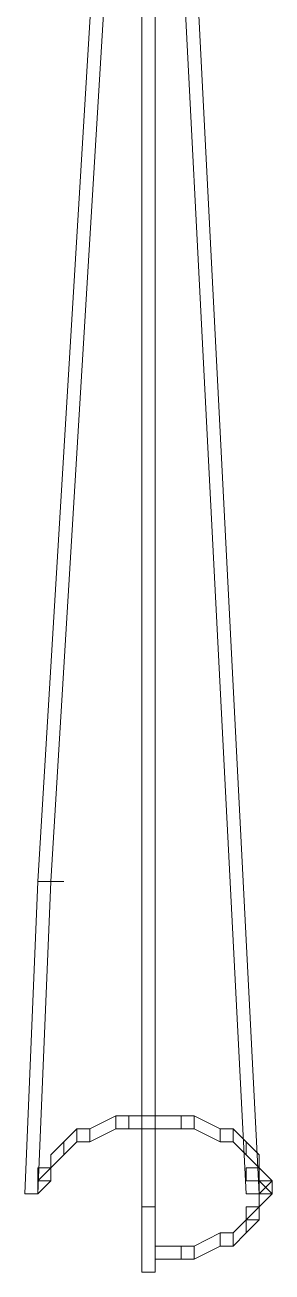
# Model space of a CAD drawing. Header units: metres. Extents: x 506356 to 510922, y 2246675 to 2251661.
# Drawn here: x 510220.8 to 510258.8, y 2250036 to 2250227.5 of the extents above; entities that cross this region are included whole.
import ezdxf

# ---------------------------------------------------------------- set-up
doc = ezdxf.new("R2010")
doc.units = ezdxf.units.M
doc.header["$LTSCALE"] = 4
doc.layers.add('62', color=7, linetype='Continuous', lineweight=13)

msp = doc.modelspace()

# ---------------------------------------------------------------- linework, layer by layer
at = {"layer": '62'}
for points in [[(510240.78, 2250359.98), (510240.78, 2250057.98), (510236.78, 2250057.98), (510234.78, 2250057.98), (510230.78, 2250055.98), (510228.78, 2250055.98), (510226.78, 2250053.98), (510224.78, 2250051.98), (510224.78, 2250049.98), (510222.78, 2250047.98), (510224.78, 2250095.98)], [(510238.78, 2250359.98), (510222.78, 2250095.98), (510224.78, 2250095.98), (510240.78, 2250359.98)], [(510238.78, 2250057.98), (510238.78, 2250359.98), (510240.78, 2250359.98), (510240.78, 2250057.98)], [(510238.78, 2250359.98), (510254.78, 2250047.98), (510256.78, 2250047.98), (510240.78, 2250359.98)], [(510222.78, 2250095.98), (510220.78, 2250047.98), (510222.78, 2250047.98), (510224.78, 2250095.98)], [(510230.78, 2250057.98), (510234.78, 2250059.98), (510234.78, 2250057.98), (510230.78, 2250055.98)], [(510234.78, 2250059.98), (510236.78, 2250059.98), (510236.78, 2250057.98), (510234.78, 2250057.98)], [(510236.78, 2250059.98), (510240.78, 2250059.98), (510240.78, 2250057.98), (510236.78, 2250057.98)], [(510244.78, 2250059.98), (510240.78, 2250059.98), (510240.78, 2250057.98), (510244.78, 2250057.98)], [(510246.78, 2250059.98), (510244.78, 2250059.98), (510244.78, 2250057.98), (510246.78, 2250057.98)], [(510250.78, 2250057.98), (510246.78, 2250059.98), (510246.78, 2250057.98), (510250.78, 2250055.98)], [(510226.78, 2250055.98), (510228.78, 2250057.98), (510228.78, 2250055.98), (510226.78, 2250053.98)], [(510228.78, 2250057.98), (510230.78, 2250057.98), (510230.78, 2250055.98), (510228.78, 2250055.98)], [(510238.78, 2250057.98), (510238.78, 2250045.98), (510240.78, 2250045.98), (510240.78, 2250057.98)], [(510252.78, 2250057.98), (510250.78, 2250057.98), (510250.78, 2250055.98), (510252.78, 2250055.98)], [(510254.78, 2250055.98), (510252.78, 2250057.98), (510252.78, 2250055.98), (510254.78, 2250053.98)], [(510224.78, 2250053.98), (510226.78, 2250055.98), (510226.78, 2250053.98), (510224.78, 2250051.98)], [(510256.78, 2250053.98), (510254.78, 2250055.98), (510254.78, 2250053.98), (510256.78, 2250051.98)], [(510222.78, 2250049.98), (510224.78, 2250051.98), (510224.78, 2250049.98), (510222.78, 2250047.98)], [(510222.78, 2250049.98), (510222.78, 2250051.98), (510224.78, 2250051.98), (510224.78, 2250049.98)], [(510254.78, 2250049.98), (510254.78, 2250051.98), (510256.78, 2250051.98), (510256.78, 2250049.98)], [(510258.78, 2250049.98), (510256.78, 2250051.98), (510256.78, 2250049.98), (510258.78, 2250047.98)], [(510256.78, 2250047.98), (510258.78, 2250049.98), (510258.78, 2250047.98), (510256.78, 2250045.98)], [(510256.78, 2250049.98), (510258.78, 2250049.98), (510258.78, 2250047.98), (510256.78, 2250047.98)], [(510238.78, 2250045.98), (510238.78, 2250035.98), (510240.78, 2250035.98), (510240.78, 2250045.98)], [(510254.78, 2250043.98), (510256.78, 2250045.98), (510256.78, 2250043.98), (510254.78, 2250041.98)], [(510254.78, 2250043.98), (510254.78, 2250045.98), (510256.78, 2250045.98), (510256.78, 2250043.98)], [(510252.78, 2250041.98), (510254.78, 2250043.98), (510254.78, 2250041.98), (510252.78, 2250039.98)], [(510246.78, 2250039.98), (510250.78, 2250041.98), (510250.78, 2250039.98), (510246.78, 2250037.98)], [(510250.78, 2250041.98), (510252.78, 2250041.98), (510252.78, 2250039.98), (510250.78, 2250039.98)], [(510240.78, 2250039.98), (510244.78, 2250039.98), (510244.78, 2250037.98), (510240.78, 2250037.98)], [(510244.78, 2250039.98), (510246.78, 2250039.98), (510246.78, 2250037.98), (510244.78, 2250037.98)]]:
    msp.add_lwpolyline(points, close=True, dxfattribs=at)
msp.add_lwpolyline([(510224.78, 2250095.98), (510222.78, 2250047.98), (510222.78, 2250047.98), (510222.78, 2250047.98), (510222.78, 2250047.98), (510224.78, 2250049.98), (510224.78, 2250051.98), (510226.78, 2250053.98), (510228.78, 2250055.98), (510230.78, 2250055.98), (510234.78, 2250057.98), (510236.78, 2250057.98), (510240.78, 2250057.98), (510240.78, 2250057.98), (510240.78, 2250359.98), (510240.78, 2250359.98), (510224.78, 2250095.98), (510226.78, 2250095.98)], dxfattribs=at)

doc.saveas('drawing.dxf')
